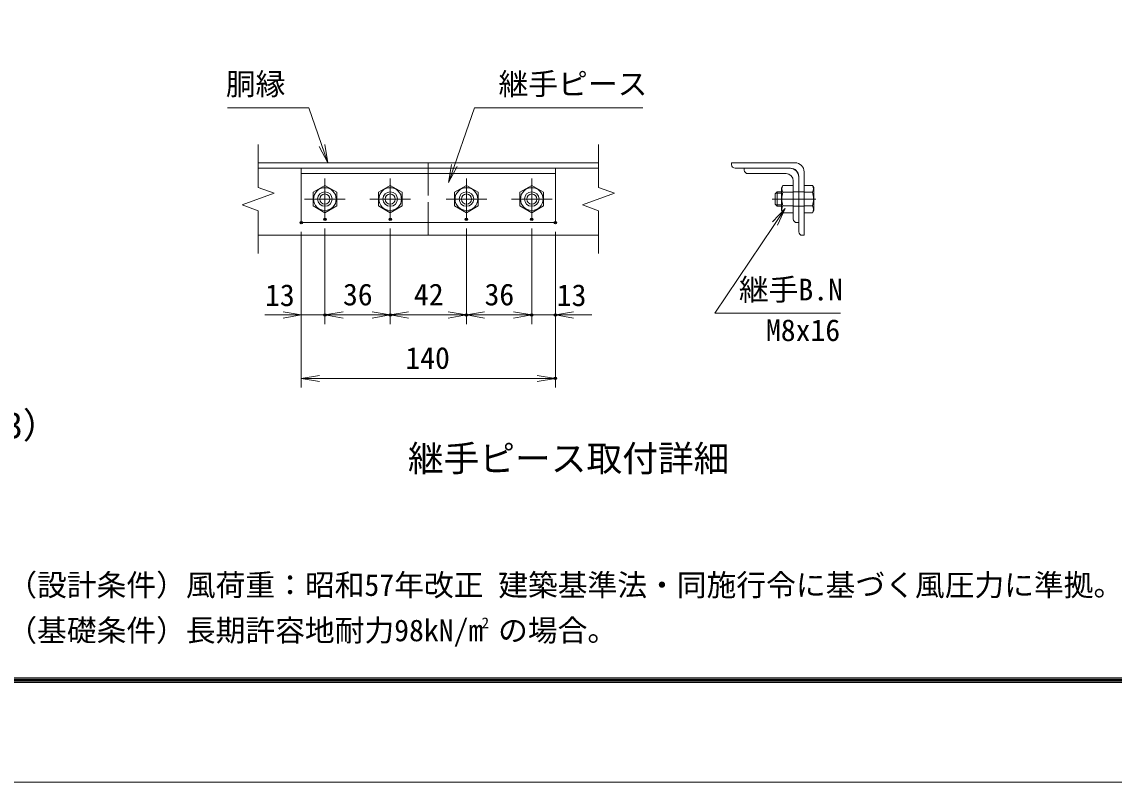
# Model space of a CAD drawing. Units: millimetres, scale not verified, with parts at other scales. Extents: x -4200 to 4200, y -2970 to 2970.
# Drawn here: x -300 to 2107, y -2970 to -1293 of the extents above; entities that cross this region are included whole.
import ezdxf
from ezdxf.enums import TextEntityAlignment as Align

# ---------------------------------------------------------------- set-up
doc = ezdxf.new("R2010")
doc.units = ezdxf.units.MM
doc.header["$LTSCALE"] = 10
doc.header["$PDMODE"] = 32
doc.header["$PDSIZE"] = 5
doc.linetypes.add('DASHED', pattern=[7.5, 6, -1.5])
doc.linetypes.add('USER1', pattern=[50.8, 31.75, -6.35, 6.35, -6.35])
for name, color, linetype, lineweight in [('0-0_D-STR1', 1, 'Continuous', 18), ('0-1_D-BMK', 2, 'USER1', 13), ('0-2_D-STR-DIM', 7, 'Continuous', 13), ('0-3_D-STR3', 3, 'Continuous', 13), ('0-7_D-STR-TXT', 7, 'Continuous', 13), ('0-8_0', 7, 'Continuous', 18), ('0-C_D-TTL', 7, 'Continuous', 18)]:
    doc.layers.add(name, color=color, linetype=linetype, lineweight=lineweight)
doc.layers.add('0-9_Defpoints', color=7, linetype='Continuous')
doc.layers.add('0-A_D-TTL-TXT', color=7, linetype='Continuous')
doc.styles.add('ＭＳ ゴシック', font='')
doc.styles.get('ＭＳ ゴシック').set_extended_font_data('MS Gothic')

# ---------------------------------------------------------------- blocks, each defined once
blk = doc.blocks.new('_Open')
at = {"layer": '0-8_0'}
blk.add_line((-10, 1.667), (0, 0), dxfattribs=at)
blk.add_lwpolyline([(-10, -1.667), (0, 0), (-10, 0)], dxfattribs=at)

msp = doc.modelspace()

# ---------------------------------------------------------------- linework, layer by layer
at = {"layer": '0-0_D-STR1'}
for p, q in [((220.51, -1603.73), (970.51, -1603.73)), ((595.51, -1603.73), (595.51, -1615.73)), ((1403.86, -1603.73), (1263.86, -1603.73)), ((1263.86, -1607.73), (1263.86, -1603.73)), ((220.51, -1615.73), (970.51, -1615.73)), ((1393.86, -1615.73), (1271.86, -1615.73)), ((1411.86, -1755.73), (1411.86, -1633.73)), ((1423.86, -1763.73), (1423.86, -1623.73)), ((595.51, -1735.73), (595.51, -1763.73)), ((220.51, -1763.73), (970.51, -1763.73)), ((1419.86, -1763.73), (1423.86, -1763.73))]:
    msp.add_line(p, q, dxfattribs=at)
at = {"layer": '0-0_D-STR1', "color": 4, "linetype": 'DASHED', "lineweight": 13}
msp.add_line((595.51, -1615.73), (595.51, -1735.73), dxfattribs=at)
at = {"layer": '0-0_D-STR1'}
for centre, radius, start, end in [((1271.86, -1607.73), 8, 180, 270), ((1403.86, -1623.73), 20, 0, 90), ((1393.86, -1633.73), 18, 0, 90), ((1419.86, -1755.73), 8, 180, 270)]:
    msp.add_arc(centre, radius, start, end, dxfattribs=at)
at = {"layer": '0-1_D-BMK'}
for p, q in [((367.51, -1638.73), (367.51, -1728.73)), ((511.51, -1638.73), (511.51, -1728.73)), ((679.51, -1638.73), (679.51, -1728.73)), ((823.51, -1638.73), (823.51, -1728.73)), ((322.51, -1683.73), (412.51, -1683.73)), ((466.51, -1683.73), (556.51, -1683.73)), ((634.51, -1683.73), (724.51, -1683.73)), ((778.51, -1683.73), (868.51, -1683.73)), ((1353.06, -1683.73), (1449.86, -1683.73))]:
    msp.add_line(p, q, dxfattribs=at)
at = {"layer": '0-2_D-STR-DIM'}
for p, q in [((220.51, -1563.73), (220.51, -1658.08)), ((970.51, -1563.73), (970.51, -1658.08)), ((1005.74, -1670.91), (970.51, -1658.08)), ((935.27, -1696.56), (1005.74, -1670.91)), ((970.51, -1709.38), (935.27, -1696.56)), ((220.51, -1709.38), (220.51, -1803.73)), ((970.51, -1709.38), (970.51, -1803.73)), ((315.51, -1755.73), (315.51, -2099.45)), ((315.51, -1755.73), (315.51, -1959.45)), ((367.51, -1748.73), (367.51, -1959.45)), ((367.51, -1748.73), (367.51, -1959.45)), ((511.51, -1748.73), (511.51, -1959.45)), ((511.51, -1748.73), (511.51, -1959.45)), ((679.51, -1748.73), (679.51, -1959.45)), ((679.51, -1748.73), (679.51, -1959.45)), ((823.51, -1748.73), (823.51, -1959.45)), ((823.51, -1748.73), (823.51, -1959.45)), ((875.51, -1755.73), (875.51, -2099.45)), ((875.51, -1755.73), (875.51, -1959.45)), ((275.51, -1939.45), (235.51, -1939.45)), ((315.51, -1939.45), (367.51, -1939.45)), ((367.51, -1939.45), (511.51, -1939.45)), ((407.51, -1939.45), (447.51, -1939.45)), ((511.51, -1939.45), (679.51, -1939.45)), ((679.51, -1939.45), (823.51, -1939.45)), ((783.51, -1939.45), (743.51, -1939.45)), ((823.51, -1939.45), (875.51, -1939.45)), ((915.51, -1939.45), (955.51, -1939.45)), ((315.51, -2079.45), (875.51, -2079.45))]:
    msp.add_line(p, q, dxfattribs=at)
msp.add_lwpolyline([(220.51, -1709.38), (185.27, -1696.56), (255.74, -1670.91), (220.51, -1658.08)], dxfattribs=at)
at = {"layer": '0-3_D-STR3'}
for p, q in [((315.51, -1615.73), (875.51, -1615.73)), ((315.51, -1615.73), (315.51, -1735.73)), ((315.51, -1627.73), (875.51, -1627.73)), ((875.51, -1615.73), (875.51, -1735.73)), ((1291.86, -1615.73), (1291.86, -1619.73)), ((1291.86, -1615.73), (1391.86, -1615.73)), ((1299.86, -1627.73), (1383.86, -1627.73)), ((1411.86, -1635.73), (1411.86, -1735.73)), ((367.51, -1653.71), (341.51, -1668.72)), ((393.51, -1668.72), (367.51, -1653.71)), ((511.51, -1653.71), (485.51, -1668.72)), ((537.51, -1668.72), (511.51, -1653.71)), ((679.51, -1653.71), (653.51, -1668.72)), ((705.51, -1668.72), (679.51, -1653.71)), ((823.51, -1653.71), (797.51, -1668.72)), ((849.51, -1668.72), (823.51, -1653.71)), ((1373.86, -1658.73), (1373.86, -1708.73)), ((1399.86, -1643.73), (1399.86, -1727.73)), ((1399.86, -1653.71), (1399.86, -1713.76)), ((1423.86, -1713.76), (1423.86, -1653.71)), ((1423.86, -1653.71), (1442.28, -1653.71)), ((1445.06, -1658.53), (1442.28, -1653.71)), ((1445.06, -1708.93), (1445.06, -1658.53)), ((341.51, -1668.72), (341.51, -1698.74)), ((393.51, -1698.74), (393.51, -1668.72)), ((485.51, -1668.72), (485.51, -1698.74)), ((537.51, -1698.74), (537.51, -1668.72)), ((653.51, -1668.72), (653.51, -1698.74)), ((705.51, -1698.74), (705.51, -1668.72)), ((797.51, -1668.72), (797.51, -1698.74)), ((849.51, -1698.74), (849.51, -1668.72)), ((1359.86, -1694.93), (1359.86, -1672.53)), ((1373.86, -1670.73), (1361.66, -1670.73)), ((1373.86, -1667.73), (1364.66, -1667.73)), ((1399.86, -1668.72), (1376.76, -1668.72)), ((1423.86, -1667.73), (1399.86, -1667.73)), ((1423.86, -1668.72), (1442.28, -1668.72)), ((341.51, -1698.74), (367.51, -1713.76)), ((367.51, -1713.76), (393.51, -1698.74)), ((485.51, -1698.74), (511.51, -1713.76)), ((511.51, -1713.76), (537.51, -1698.74)), ((653.51, -1698.74), (679.51, -1713.76)), ((679.51, -1713.76), (705.51, -1698.74)), ((797.51, -1698.74), (823.51, -1713.76)), ((823.51, -1713.76), (849.51, -1698.74)), ((1364.66, -1699.73), (1359.86, -1694.93)), ((1373.86, -1696.73), (1361.66, -1696.73)), ((1373.86, -1699.73), (1364.66, -1699.73)), ((1399.86, -1698.74), (1376.76, -1698.74)), ((1423.86, -1699.73), (1399.86, -1699.73)), ((1423.86, -1698.74), (1442.28, -1698.74)), ((1445.06, -1708.93), (1442.28, -1713.76)), ((1423.86, -1713.76), (1442.28, -1713.76)), ((315.51, -1735.73), (875.51, -1735.73)), ((1407.86, -1735.73), (1411.86, -1735.73))]:
    msp.add_line(p, q, dxfattribs=at)
for points in [[(1399.86, -1653.71), (1376.76, -1653.71), (1373.86, -1658.73)], [(1364.66, -1699.73), (1364.66, -1667.73), (1359.86, -1672.53)], [(1399.86, -1713.76), (1376.76, -1713.76), (1373.86, -1708.73)]]:
    msp.add_lwpolyline(points, dxfattribs=at)
for centre, radius in [((367.51, -1683.73), 25), ((511.51, -1683.73), 25), ((679.51, -1683.73), 25), ((823.51, -1683.73), 25), ((367.51, -1683.73), 16), ((367.51, -1683.73), 11.2), ((511.51, -1683.73), 16), ((511.51, -1683.73), 11.2), ((679.51, -1683.73), 16), ((679.51, -1683.73), 11.2), ((823.51, -1683.73), 16), ((823.51, -1683.73), 11.2)]:
    msp.add_circle(centre, radius, dxfattribs=at)
for centre, radius, start, end in [((1299.86, -1619.73), 8, 180, 270), ((1383.86, -1643.73), 16, 0, 90), ((1391.86, -1635.73), 20, 0, 90), ((1387.73, -1661.22), 13.29, 145.61585, 214.38416), ((1431.31, -1661.22), 13.29, 325.61585, 34.38415), ((1424.12, -1683.73), 49.68, 162.4121, 197.5879), ((1394.92, -1683.73), 49.68, 342.4121, 17.5879), ((1387.73, -1706.25), 13.29, 145.61586, 214.38414), ((1431.31, -1706.25), 13.29, 325.61585, 34.38415), ((1407.86, -1727.73), 8, 180, 270)]:
    msp.add_arc(centre, radius, start, end, dxfattribs=at)
at = {"layer": '0-7_D-STR-TXT'}
for points in [[(152.79, -1482.39), (332.39, -1482.39), (373.27, -1601.84)], [(1068.28, -1482.39), (697.05, -1482.39), (640.7, -1645.6)], [(1504.13, -1935.21), (1226.81, -1935.21), (1381, -1706.24)]]:
    msp.add_lwpolyline(points, dxfattribs=at)
at = {"layer": '0-9_Defpoints'}
for p in [(315.51, -1735.73), (367.51, -1728.73), (511.51, -1728.73), (679.51, -1728.73), (823.51, -1728.73), (875.51, -1735.73), (367.51, -1939.45), (511.51, -1939.45), (679.51, -1939.45), (823.51, -1939.45), (875.51, -1939.45), (875.51, -2079.45)]:
    msp.add_point(p, dxfattribs=at)
at = {"layer": '0-C_D-TTL', "color": 2}
msp.add_lwpolyline([(-4200, 2970), (4200, 2970), (4200, -2970), (-4200, -2970)], close=True, dxfattribs=at)
at = {"layer": '0-C_D-TTL'}
for points in [[(-3930, 2750), (3930, 2750), (3930, -2750), (-3930, -2750)], [(-3927.5, 2747.5), (3927.5, 2747.5), (3927.5, -2747.5), (-3927.5, -2747.5)], [(-3925, 2745), (3925, 2745), (3925, -2745), (-3925, -2745)], [(-3922.5, 2742.5), (3922.5, 2742.5), (3922.5, -2742.5), (-3922.5, -2742.5)], [(-3920, 2740), (3920, 2740), (3920, -2740), (-3920, -2740)]]:
    msp.add_lwpolyline(points, close=True, dxfattribs=at)

# ---------------------------------------------------------------- block references
at = {"layer": '0-2_D-STR-DIM', "xscale": 4, "yscale": 4}
for p in [(315.51, -1939.45), (511.51, -1939.45), (679.51, -1939.45), (823.51, -1939.45), (823.51, -1939.45), (875.51, -2079.45)]:
    msp.add_blockref('_Open', p, dxfattribs=at)
at = {"layer": '0-2_D-STR-DIM', "xscale": 4, "yscale": 4, "rotation": 180}
for p in [(367.51, -1939.45), (367.51, -1939.45), (511.51, -1939.45), (679.51, -1939.45), (875.51, -1939.45), (315.51, -2079.45)]:
    msp.add_blockref('_Open', p, dxfattribs=at)
at = {"layer": '0-7_D-STR-TXT', "xscale": 4, "yscale": 4}
for p, rotation in [((373.92, -1603.73), 288.89188), ((640.04, -1647.49), 250.94989), ((1382.11, -1704.58), 56.0438)]:
    msp.add_blockref('_Open', p, dxfattribs=dict(at, rotation=rotation))

# ---------------------------------------------------------------- texts
at = {"layer": '0-2_D-STR-DIM', "style": 'ＭＳ ゴシック'}
for s, p in [('13', (235.58, -1934.25)), ('36', (407.38, -1932.7)), ('42', (563.78, -1932.7)), ('36', (719.38, -1932.7)), ('13', (878.5, -1934.25)), ('140', (544.84, -2072.7))]:
    msp.add_text(s, height=48.09, dxfattribs=at).set_placement(p, align=Align.BOTTOM_LEFT)
at = {"layer": '0-7_D-STR-TXT', "style": 'ＭＳ ゴシック'}
for s, p in [('胴縁', (149.23, -1468.41)), ('継手ピース', (750.26, -1468.28)), ('継手B.N', (1280.02, -1921.86)), ('M8x16', (1339.65, -2011.41))]:
    msp.add_text(s, height=48.09, dxfattribs=at).set_placement(p, align=Align.BOTTOM_LEFT)
at = {"layer": '0-A_D-TTL-TXT', "style": 'ＭＳ ゴシック'}
for s, height, p in [('胴縁断面図（R付L40x40x3）', 57.7, (-1202.53, -2228.85)), ('継手ピース取付詳細', 57.7, (550.54, -2302.05)), ('（設計条件）風荷重：昭和57年改正 建築基準法・同施行令に基づく風圧力に準拠。', 48.09, (-332.45, -2573.6)), ('（基礎条件）長期許容地耐力98kN/m の場合。', 48.09, (-332.45, -2673.6)), ('2', 24.05, (713.02, -2637.79))]:
    msp.add_text(s, height=height, dxfattribs=at).set_placement(p, align=Align.BOTTOM_LEFT)

doc.saveas('drawing.dxf')
